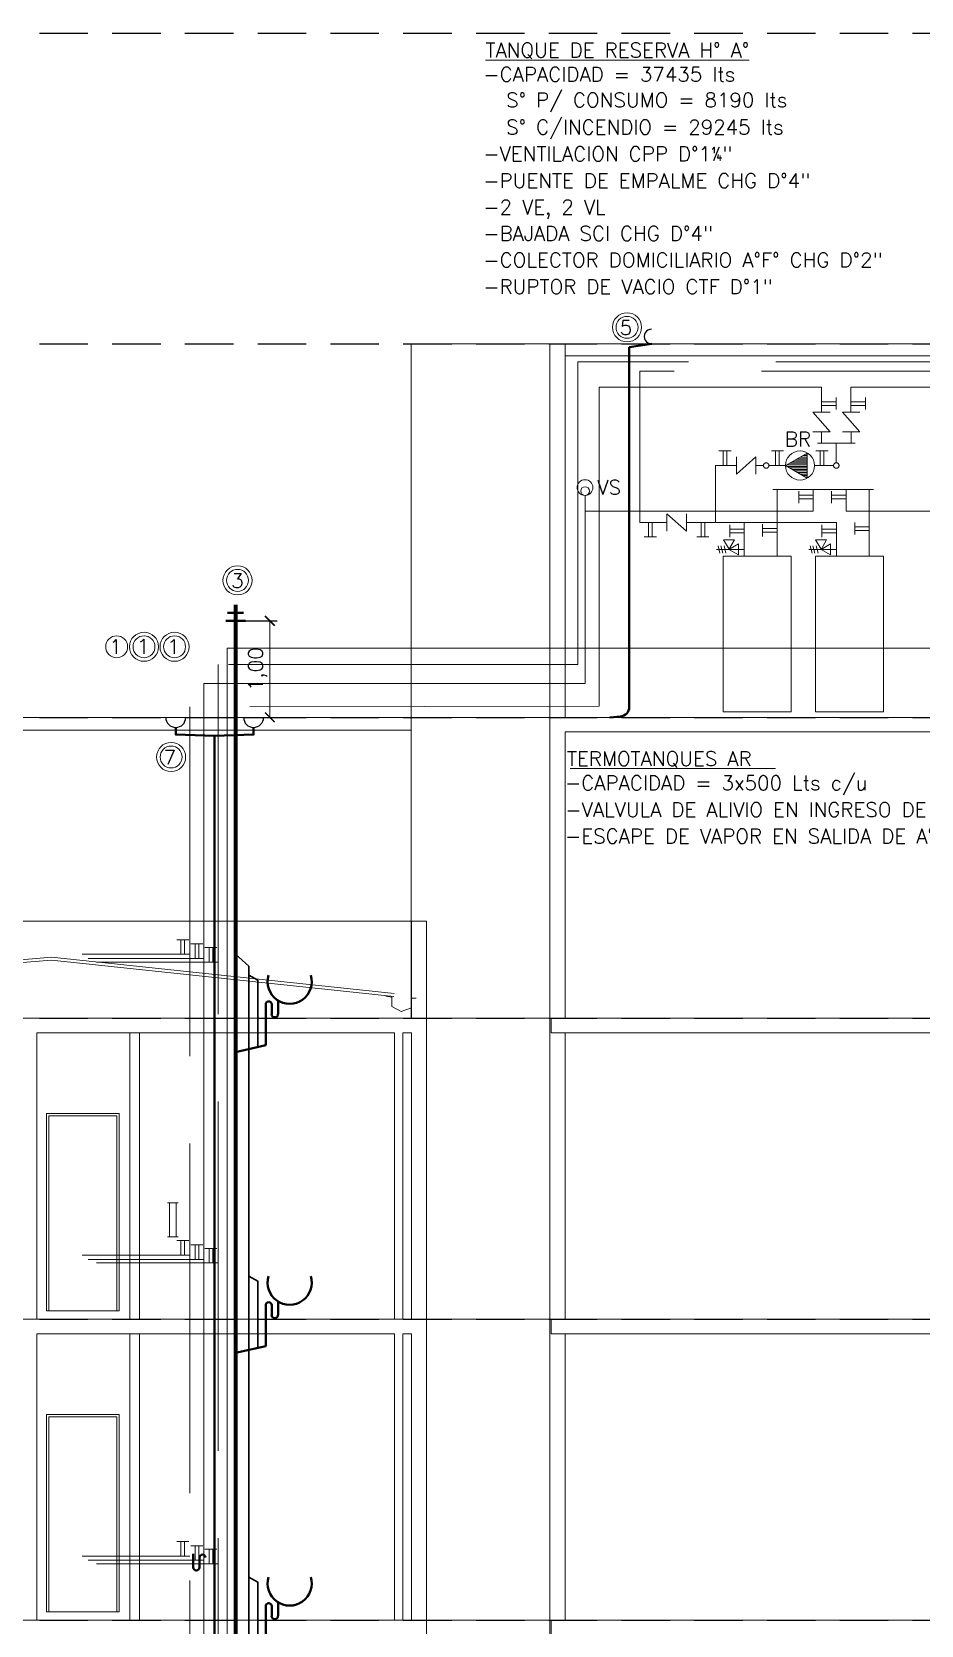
# Model space of a CAD drawing. Header units: millimetres. Extents: x 539 to 842, y -453 to -96.
# Drawn here: x 741.53 to 750.69, y -113.48 to -97.07 of the extents above; entities that cross this region are included whole.
import ezdxf
from ezdxf.enums import TextEntityAlignment as Align

# ---------------------------------------------------------------- set-up
doc = ezdxf.new("R2010")
doc.units = ezdxf.units.MM
doc.header["$LTSCALE"] = 0.1
for name, pattern in [('ACAD_ISO02W100', [15, 12, -3]), ('CONTINUA', [0]), ('HIDDEN', [0.375, 0.25, -0.125])]:
    doc.linetypes.add(name, pattern=pattern)
doc.layers.get('0').update_dxf_attribs({"lineweight": 5})
doc.layers.get('Defpoints').update_dxf_attribs({"lineweight": 5})
for name, color, linetype, lineweight in [('00-Agua Caliente', 1, 'Continuous', 20), ('00-Agua Fria', 5, 'ACAD_ISO02W100', 20), ('00-Texto AC', 7, 'Continuous', 18), ('00-Texto AF', 7, 'Continuous', 18), ('ROTULO', 5, 'Continuous', 40), ('Tanque Agua - Texto', 7, 'Continuous', 18), ('TEXTO1', 254, 'Continuous', 13)]:
    doc.layers.add(name, color=color, linetype=linetype, lineweight=lineweight)
for name, color, linetype in [('00-Pluvial', 40, 'Continuous'), ('00-Ventilacion', 3, 'Continuous'), ('Texto', 7, 'Continuous'), ('Textos', 7, 'Continuous')]:
    doc.layers.add(name, color=color, linetype=linetype)
doc.layers.add('Primario', color=7, linetype='Continuous', true_color=0xff2400)
doc.styles.add('Romans', font='romans.shx')
doc.styles.get("Standard").update_dxf_attribs({"font": 'arial.ttf'})
doc.dimstyles.new('1_200', dxfattribs={"dimtxt": 0.25, "dimasz": 0.2, "dimexe": 0.1, "dimexo": 0.1, "dimgap": 0.05, "dimtad": 1, "dimzin": 1, "dimtxsty": 'Standard', "dimblk": 'OPEN30', "dimcen": 0.1, "dimclre": 256, "dimclrt": 256, "dimadec": 0, "dimazin": 0, "dimtfac": 1, "dimtmove": 2, "dimatfit": 3, "dimldrblk": 'OPEN30', "dimfxl": 1, "dimlwd": -1, "dimarcsym": 0})

# ---------------------------------------------------------------- blocks, each defined once
blk = doc.blocks.new('Corte')
at = {"color": 8, "linetype": 'HIDDEN', "ltscale": 20}
for p, q in [((728.105, -97.082), (780.732, -97.082)), ((728.105, -100.282), (780.732, -100.282)), ((728.105, -104.132), (780.732, -104.132)), ((728.105, -107.232), (780.732, -107.232)), ((728.105, -110.332), (780.732, -110.332)), ((728.105, -113.432), (780.732, -113.432))]:
    blk.add_line(p, q, dxfattribs=at)
at = {"color": 8, "lineweight": 18}
for p, q in [((746.866, -100.282), (745.438, -100.282)), ((745.438, -100.282), (745.438, -107.232)), ((747.024, -100.282), (746.866, -100.282)), ((746.866, -100.282), (746.866, -107.232)), ((747.024, -104.132), (747.024, -100.282)), ((747.024, -100.282), (759.937, -100.282)), ((747.024, -100.407), (747.024, -100.282)), ((759.937, -100.407), (747.024, -100.407)), ((733.272, -104.132), (745.438, -104.132)), ((741.417, -104.132), (746.866, -104.132)), ((746.866, -104.132), (747.024, -104.132)), ((751.809, -104.132), (747.024, -104.132)), ((733.272, -104.262), (745.438, -104.262)), ((747.024, -107.232), (747.024, -104.282)), ((747.024, -104.282), (751.809, -104.282)), ((745.438, -106.232), (733.767, -106.232)), ((745.596, -106.232), (745.441, -106.232)), ((745.441, -106.232), (745.441, -107.232)), ((745.596, -107.232), (745.596, -106.232)), ((741.728, -106.602), (737.21, -106.987)), ((741.728, -106.632), (737.213, -107.017)), ((741.728, -106.602), (745.263, -106.976)), ((741.728, -106.632), (745.259, -107.006)), ((745.441, -107.232), (733.767, -107.232)), ((745.441, -107.232), (745.596, -107.232)), ((745.596, -122.732), (745.596, -107.232)), ((746.866, -107.232), (745.596, -107.232)), ((746.866, -119.632), (746.866, -107.232)), ((746.866, -107.232), (747.024, -107.232)), ((746.881, -107.232), (746.881, -107.382)), ((751.809, -107.232), (747.024, -107.232)), ((741.577, -110.332), (741.577, -107.382)), ((741.577, -107.382), (745.266, -107.382)), ((742.538, -110.332), (742.538, -107.382)), ((742.638, -107.382), (742.638, -110.332)), ((745.266, -107.382), (745.266, -110.332)), ((745.351, -110.332), (745.351, -107.382)), ((745.351, -107.382), (745.44, -107.382)), ((745.44, -107.382), (745.44, -110.332)), ((746.881, -107.382), (751.809, -107.382)), ((747.024, -107.382), (747.024, -110.332)), ((741.677, -110.247), (741.677, -108.212)), ((741.677, -108.212), (742.427, -108.212)), ((742.427, -108.212), (741.677, -108.212)), ((741.677, -108.212), (741.677, -110.247)), ((741.702, -110.247), (741.702, -108.237)), ((741.702, -108.237), (742.367, -108.237)), ((742.402, -108.237), (742.367, -108.237)), ((742.402, -108.237), (742.402, -110.247)), ((742.427, -108.212), (742.427, -110.247)), ((742.427, -110.247), (742.427, -108.212)), ((742.367, -110.247), (741.677, -110.247)), ((741.677, -110.247), (741.702, -110.247)), ((741.702, -110.247), (742.367, -110.247)), ((742.402, -110.247), (742.367, -110.247)), ((742.427, -110.247), (742.402, -110.247)), ((742.402, -110.247), (742.427, -110.247)), ((745.44, -110.332), (733.612, -110.332)), ((745.44, -110.332), (745.596, -110.332)), ((746.881, -110.332), (745.596, -110.332)), ((751.809, -110.332), (746.881, -110.332)), ((746.881, -110.332), (746.881, -110.482)), ((741.577, -113.432), (741.577, -110.482)), ((741.577, -110.482), (745.266, -110.482)), ((742.538, -113.432), (742.538, -110.482)), ((742.638, -110.482), (742.638, -113.432)), ((745.266, -110.482), (745.266, -113.432)), ((745.351, -113.432), (745.351, -110.482)), ((745.351, -110.482), (745.44, -110.482)), ((745.44, -110.482), (745.44, -113.432)), ((746.881, -110.482), (751.809, -110.482)), ((747.024, -110.482), (747.024, -113.432)), ((741.677, -113.347), (741.677, -111.312)), ((741.677, -111.312), (742.427, -111.312)), ((742.427, -111.312), (741.677, -111.312)), ((741.677, -111.312), (741.677, -113.347)), ((741.702, -113.347), (741.702, -111.337)), ((741.702, -111.337), (742.367, -111.337)), ((742.402, -111.337), (742.367, -111.337)), ((742.402, -111.337), (742.402, -113.347)), ((742.427, -111.312), (742.427, -113.347)), ((742.427, -113.347), (742.427, -111.312)), ((742.367, -113.347), (741.677, -113.347)), ((741.677, -113.347), (741.702, -113.347)), ((741.702, -113.347), (742.367, -113.347)), ((742.402, -113.347), (742.367, -113.347)), ((742.427, -113.347), (742.402, -113.347)), ((742.402, -113.347), (742.427, -113.347)), ((745.44, -113.432), (733.612, -113.432)), ((745.44, -113.432), (745.596, -113.432)), ((746.881, -113.432), (745.596, -113.432)), ((751.809, -113.432), (746.881, -113.432)), ((746.881, -113.432), (746.881, -113.582))]:
    blk.add_line(p, q, dxfattribs=at)
blk.add_lwpolyline([(745.488, -107.024), (745.438, -107.025), (745.44, -107.124), (745.332, -107.163), (745.239, -107.111), (745.239, -107.014), (745.176, -107.004)], dxfattribs=at)
blk = doc.blocks.new('LLP')
at = {"layer": '00-Agua Fria', "color": 0, "linetype": 'Continuous', "lineweight": 20}
for p, q in [((-1, 2.4), (1, 2.4)), ((-0.3, 2.4), (-0.3, 0)), ((0.3, 2.4), (0.3, 0))]:
    blk.add_line(p, q, dxfattribs=at)
blk = doc.blocks.new('ALIVIO')
at = {"layer": '00-Agua Fria', "lineweight": 5}
for p, q in [((384.605, -185.92), (384.664, -185.92)), ((384.664, -185.92), (384.664, -185.863)), ((384.664, -185.863), (384.762, -185.92)), ((384.762, -185.92), (384.664, -185.977)), ((384.664, -185.977), (384.664, -185.92)), ((384.664, -185.92), (384.89, -185.92)), ((384.762, -185.92), (384.705, -185.822)), ((384.705, -185.822), (384.819, -185.822)), ((384.819, -185.822), (384.761, -185.919)), ((384.793, -185.958), (384.812, -185.882)), ((384.826, -185.958), (384.846, -185.882)), ((384.855, -185.958), (384.874, -185.882))]:
    blk.add_line(p, q, dxfattribs=at)
blk = doc.blocks.new('Purga')
at = {"layer": '00-Agua Caliente', "linetype": 'CONTINUA', "lineweight": 18}
blk.add_line((378.491, -32.495), (378.491, -32.332), dxfattribs=at)
for centre, radius in [((378.491, -32.251), 0.0813), ((378.491, -32.287), 0.0452)]:
    blk.add_circle(centre, radius, dxfattribs=at)
blk = doc.blocks.new('_ArchTick')
at = {"color": 0, "linetype": 'ByBlock', "const_width": 0.15}
blk.add_lwpolyline([(-0.5, -0.5), (0.5, 0.5)], dxfattribs=at)
blk = doc.blocks.new('*D102')
at = {"layer": 'Defpoints', "color": 0, "lineweight": 13, "transparency": 16777216}
for p in [(743.627, -103.137), (743.627, -104.132), (743.98, -104.132)]:
    blk.add_point(p, dxfattribs=at)
at = {"layer": 'TEXTO1', "lineweight": -2, "transparency": 16777216}
for p, q in [((743.702, -103.137), (744.055, -103.137)), ((743.702, -104.132), (744.055, -104.132))]:
    blk.add_line(p, q, dxfattribs=at)
at = {"layer": 'TEXTO1', "color": 0, "transparency": 16777216}
blk.add_line((743.98, -103.137), (743.98, -104.132), dxfattribs=at)
at = {"layer": 'TEXTO1', "color": 0, "transparency": 16777216, "xscale": 0.1, "yscale": 0.1, "zscale": 0.1}
for p, rotation in [((743.98, -103.137), 90), ((743.98, -104.132), 270)]:
    blk.add_blockref('_ArchTick', p, dxfattribs=dict(at, rotation=rotation))
at = {"layer": 'TEXTO1', "transparency": 16777216, "insert": (743.856, -103.635), "char_height": 0.15, "attachment_point": 5, "rotation": 90, "style": 'Romans'}
blk.add_mtext('1,00', dxfattribs=at)
blk = doc.blocks.new('_Open30')
at = {"color": 0, "linetype": 'ByBlock', "lineweight": -2}
for p, q in [((-1, 0.27), (0, 0)), ((0, 0), (-1, -0.27)), ((0, 0), (-1, 0))]:
    blk.add_line(p, q, dxfattribs=at)

msp = doc.modelspace()

# ---------------------------------------------------------------- hatches: boundary and pattern name
at = {"layer": '00-Agua Caliente'}
h = msp.add_hatch(dxfattribs=at)
h.set_pattern_fill('ANSI31', color=256, scale=0.005, angle=-45)
h.set_pattern_definition([(360, (1175.99142, 281.549958), (3e-18, 0.015875), [])])
h.paths.add_polyline_path([(749.295, -101.537), (749.52, -101.667), (749.52, -101.408)])

# ---------------------------------------------------------------- linework, layer by layer
at = {"layer": '00-Agua Caliente', "linetype": 'CONTINUA'}
msp.add_line((749.92, -102.008), (759.399, -102.008), dxfattribs=at)
at = {"layer": '00-Agua Caliente', "linetype": 'ACAD_ISO02W100', "ltscale": 3}
for points in [[(749.667, -100.988), (749.667, -100.729), (747.375, -100.729)], [(747.375, -100.729), (747.375, -104.017)], [(749.969, -100.988), (749.969, -100.729), (759.252, -100.729)], [(749.667, -101.188), (749.667, -101.308)], [(749.971, -101.188), (749.971, -101.308)], [(749.626, -101.308), (750.012, -101.308)], [(749.819, -101.308), (749.819, -101.509)], [(748.572, -102.123), (748.572, -101.537), (748.79, -101.537)], [(748.99, -101.537), (749.068, -101.537)], [(749.124, -101.537), (749.295, -101.537)], [(749.595, -101.537), (749.791, -101.537)], [(747.375, -104.017), (743.155, -104.023)], [(743.155, -104.023), (743.155, -122.072)], [(742.044, -106.572), (743.155, -106.572)], [(742.044, -109.672), (743.155, -109.672)], [(742.044, -112.772), (743.155, -112.772)]]:
    msp.add_lwpolyline(points, dxfattribs=at)
at = {"layer": '00-Agua Caliente'}
for points in [[(749.577, -101.188), (749.757, -101.188), (749.577, -100.988), (749.757, -100.988)], [(749.881, -101.188), (750.061, -101.188), (749.881, -100.988), (750.061, -100.988)], [(748.99, -101.627), (748.99, -101.447), (748.79, -101.627), (748.79, -101.447)]]:
    msp.add_lwpolyline(points, dxfattribs=at)
msp.add_lwpolyline([(749.295, -101.537), (749.52, -101.667), (749.52, -101.408)], close=True, dxfattribs=at)
at = {"layer": '00-Agua Caliente', "linetype": 'CONTINUA'}
for points in [[(749.581, -101.783), (749.581, -102.008), (747.229, -102.008), (747.229, -103.782), (743.301, -103.782), (743.301, -122.116)], [(749.166, -101.783), (750.202, -101.783)], [(749.209, -101.783), (749.209, -102.471)], [(749.92, -101.783), (749.92, -102.008)], [(750.159, -102.471), (750.159, -101.783)], [(742.108, -106.616), (743.301, -106.616)], [(742.108, -109.716), (743.301, -109.716)], [(742.108, -112.816), (743.301, -112.816)]]:
    msp.add_lwpolyline(points, dxfattribs=at)
at = {"layer": '00-Agua Caliente', "color": 1}
for points in [[(749.354, -104.075), (748.654, -104.075), (748.654, -102.471), (749.354, -102.471), (749.354, -104.075)], [(750.304, -104.075), (749.604, -104.075), (749.604, -102.471), (750.304, -102.471), (750.304, -104.075)]]:
    msp.add_lwpolyline(points, dxfattribs=at)
at = {"layer": '00-Agua Caliente'}
msp.add_circle((749.445, -101.537), 0.15, dxfattribs=at)
at = {"layer": '00-Agua Caliente', "linetype": 'ACAD_ISO02W100', "ltscale": 3}
for centre in [(749.096, -101.537), (749.819, -101.537)]:
    msp.add_circle(centre, 0.0281, dxfattribs=at)
at = {"layer": '00-Agua Caliente', "color": 1}
for centre, radius in [((742.401, -103.404), 0.113), ((742.683, -103.404), 0.15), ((742.683, -103.404), 0.113)]:
    msp.add_circle(centre, radius, dxfattribs=at)
at = {"layer": '00-Agua Fria', "linetype": 'Continuous'}
msp.add_lwpolyline([(765.537, -123.953), (765.537, -123.105), (743.541, -123.105), (743.541, -103.419), (757.923, -103.419), (757.923, -97.069), (757.775, -97.069), (757.775, -97.28)], dxfattribs=at)
at = {"layer": '00-Agua Fria', "ltscale": 3}
for points in [[(751.475, -98.222), (751.475, -99.65), (752.796, -99.65), (752.796, -100.469), (747.153, -100.469), (747.153, -103.588), (743.447, -103.588), (743.447, -122.152)], [(751.286, -98.222), (751.286, -99.784), (752.649, -99.784), (752.649, -100.566), (747.795, -100.566), (747.795, -102.123), (748.073, -102.123)], [(748.273, -102.123), (749.82, -102.123)], [(748.87, -102.471), (748.87, -102.123)], [(749.82, -102.471), (749.82, -102.123)], [(743.447, -106.652), (742.192, -106.652)], [(743.447, -109.752), (742.192, -109.752)], [(743.447, -112.852), (742.192, -112.852)]]:
    msp.add_lwpolyline(points, dxfattribs=at)
at = {"layer": '00-Agua Fria', "color": 5}
msp.add_lwpolyline([(748.073, -102.213), (748.073, -102.033), (748.273, -102.213), (748.273, -102.033)], dxfattribs=at)
at = {"layer": '00-Agua Fria', "linetype": 'CONTINUA', "lineweight": 20}
for radius in [0.15, 0.113]:
    msp.add_circle((742.998, -103.404), radius, dxfattribs=at)
at = {"layer": '00-Pluvial', "lineweight": 40}
for points in [[(747.916, -100.282), (747.684, -100.317)], [(743.01, -104.235), (743.01, -104.309), (743.411, -104.323)], [(743.812, -104.235), (743.812, -104.309), (743.411, -104.323)], [(743.411, -104.323), (743.411, -122.943)]]:
    msp.add_lwpolyline(points, dxfattribs=at)
msp.add_lwpolyline([(747.684, -100.317), (747.685, -104.023, -0.388879), (747.593, -104.123), (747.484, -104.132)], format="xyb", dxfattribs=at)
at = {"layer": '00-Pluvial', "lineweight": 20}
for centre, radius in [((747.662, -100.113), 0.15), ((747.662, -100.113), 0.113), ((742.962, -104.54), 0.15), ((742.962, -104.54), 0.113)]:
    msp.add_circle(centre, radius, dxfattribs=at)
at = {"layer": '00-Pluvial'}
for centre, radius, start, end in [((747.913, -100.207), 0.075, 88.1997, 271.8106), ((743.01, -104.132), 0.103, 180, 0), ((743.812, -104.132), 0.103, 180, 0)]:
    msp.add_arc(centre, radius, start, end, dxfattribs=at)
at = {"layer": '00-Texto AF'}
msp.add_line((747.076, -104.658), (749.192, -104.658), dxfattribs=at)
at = {"layer": '00-Ventilacion', "color": 3, "lineweight": 40}
for p, q in [((743.544, -103.056), (743.71, -103.056)), ((743.525, -103.137), (743.729, -103.137))]:
    msp.add_line(p, q, dxfattribs=at)
at = {"layer": '00-Ventilacion', "color": 3, "lineweight": 70}
msp.add_lwpolyline([(743.627, -102.972), (743.627, -106.709)], dxfattribs=at)
at = {"layer": '00-Ventilacion', "color": 3, "lineweight": 30}
for points in [[(743.765, -106.694), (743.627, -106.571)], [(743.765, -106.694), (743.765, -122.978)], [(743.856, -107.527), (743.856, -106.84), (743.765, -106.788)], [(743.856, -110.627), (743.856, -109.94), (743.765, -109.888)], [(743.856, -113.727), (743.856, -113.04), (743.765, -112.988)]]:
    msp.add_lwpolyline(points, dxfattribs=at)
at = {"layer": '00-Ventilacion', "color": 3, "lineweight": 20}
msp.add_circle((743.647, -102.72), 0.15, dxfattribs=at)
at = {"layer": 'Primario', "color": 1, "lineweight": 40}
for p, q in [((743.937, -107.509), (743.937, -107.088)), ((743.999, -107.189), (743.999, -107.088)), ((744.064, -107.049), (744.064, -107.189)), ((743.627, -107.579), (743.937, -107.509)), ((743.937, -110.609), (743.937, -110.188)), ((743.999, -110.289), (743.999, -110.188)), ((744.064, -110.149), (744.064, -110.289)), ((743.627, -110.679), (743.937, -110.609)), ((743.189, -112.749), (743.189, -112.889)), ((743.255, -112.889), (743.255, -112.788)), ((744.064, -113.249), (744.064, -113.389)), ((743.937, -113.709), (743.937, -113.288)), ((743.999, -113.389), (743.999, -113.288))]:
    msp.add_line(p, q, dxfattribs=at)
at = {"layer": 'Primario', "lineweight": 20}
for p, q in [((743.034, -109.132), (742.924, -109.132)), ((742.944, -109.482), (742.944, -109.132)), ((743.014, -109.482), (743.014, -109.132)), ((743.034, -109.482), (742.924, -109.482))]:
    msp.add_line(p, q, dxfattribs=at)
at = {"layer": 'Primario', "lineweight": 70}
msp.add_lwpolyline([(743.627, -106.709), (743.627, -121.782)], dxfattribs=at)
at = {"layer": 'Primario', "lineweight": 20}
msp.add_circle((743.647, -102.72), 0.113, dxfattribs=at)
at = {"layer": 'Primario', "color": 1, "lineweight": 40}
for centre, radius, start, end in [((744.184, -106.855), 0.228, 162.9972, 17.0028), ((743.968, -107.088), 0.031, 0, 180), ((744.031, -107.189), 0.0327, 180, 0), ((744.184, -109.955), 0.228, 162.9972, 17.0028), ((743.968, -110.188), 0.031, 0, 180), ((744.031, -110.289), 0.0327, 180, 0), ((743.286, -112.788), 0.031, 0, 180), ((743.222, -112.889), 0.0327, 180, 0), ((744.184, -113.055), 0.228, 162.9972, 17.0028), ((743.968, -113.288), 0.031, 0, 180), ((744.031, -113.389), 0.0327, 180, 0)]:
    msp.add_arc(centre, radius, start, end, dxfattribs=at)
at = {"layer": 'ROTULO', "color": 3, "lineweight": 40}
for p, q in [((743.544, -103.056), (743.71, -103.056)), ((743.525, -103.137), (743.729, -103.137))]:
    msp.add_line(p, q, dxfattribs=at)

# ---------------------------------------------------------------- block references
at = {"layer": '00-Agua Caliente', "yscale": 0.0625, "zscale": 0.0625}
for p, xscale, rotation in [((749.667, -100.898), 0.0625, 270), ((749.969, -100.898), 0.0625, 270), ((749.581, -101.862), -0.0625, 90), ((749.92, -101.862), -0.0625, 90), ((749.209, -102.204), 0.0625, 90.00000000000001), ((750.159, -102.186), 0.0625, 90.00000000000001)]:
    msp.add_blockref('LLP', p, dxfattribs=dict(at, xscale=xscale, rotation=rotation))
for p, xscale in [((748.672, -101.537), 0.0625), ((749.212, -101.537), -0.0625), ((749.672, -101.537), 0.0625), ((743.082, -106.572), -0.0625), ((743.228, -106.616), -0.0625), ((743.082, -109.672), -0.0625), ((743.228, -109.716), -0.0625), ((743.082, -112.772), -0.0625), ((743.228, -112.816), -0.0625)]:
    msp.add_blockref('LLP', p, dxfattribs=dict(at, xscale=xscale))
at = {"layer": '00-Agua Fria', "yscale": 0.0625, "zscale": 0.0625}
for p, xscale, rotation in [((747.902, -102.123), 0.0625, 180), ((748.444, -102.123), -0.0625, 180), ((748.87, -102.211), 0.0625, 90.00000000000001), ((749.82, -102.211), 0.0625, 90.00000000000001)]:
    msp.add_blockref('LLP', p, dxfattribs=dict(at, xscale=xscale, rotation=rotation))
at = {"layer": '00-Agua Fria', "xscale": 0.0625, "yscale": 0.0625, "zscale": 0.0625}
for p in [(743.372, -106.652), (743.372, -109.752), (743.372, -112.852)]:
    msp.add_blockref('LLP', p, dxfattribs=at)
at = {"layer": '00-Pluvial', "linetype": 'CONTINUA', "lineweight": 13}
msp.add_blockref('Corte', (0, 0), dxfattribs=at)
at = {"layer": '00-Ventilacion', "color": 6, "lineweight": 5, "xscale": -1}
for name, p in [('Purga', (1125.72, -69.513)), ('ALIVIO', (1133.474, 83.519)), ('ALIVIO', (1134.424, 83.519))]:
    msp.add_blockref(name, p, dxfattribs=at)

# ---------------------------------------------------------------- texts
at = {"layer": '00-Texto AC', "style": 'Romans'}
for p in [(742.326, -103.478), (742.922, -103.478)]:
    msp.add_text('1', height=0.15, rotation=360, dxfattribs=at).set_placement(p)
at = {"layer": '00-Texto AF', "style": 'Romans'}
msp.add_text('1', height=0.15, rotation=360, dxfattribs=at).set_placement((742.609, -103.476))
for s, p in [('TERMOTANQUES AR', (747.043, -104.632)), ('-CAPACIDAD = 3x500 Lts c/u', (747.022, -104.882)), ('-VALVULA DE ALIVIO EN INGRESO DE A°F°', (747.026, -105.157)), ('-ESCAPE DE VAPOR EN SALIDA DE A°C°', (747.023, -105.43))]:
    msp.add_text(s, height=0.15, dxfattribs=at).set_placement(p)
at = {"layer": 'Tanque Agua - Texto', "style": 'Romans'}
for s, p in [('%%UTANQUE DE RESERVA H° A°', (746.203, -97.332)), ('-CAPACIDAD = 37435 lts', (746.181, -97.582)), ('  S° P/ CONSUMO = 8190 lts', (746.21, -97.846)), ('  S° C/INCENDIO = 29245 lts', (746.21, -98.125)), ('-VENTILACION CPP D°1¼"', (746.181, -98.401)), ('-PUENTE DE EMPALME CHG D°4"', (746.181, -98.677)), ('-2 VE, 2 VL', (746.181, -98.949)), ('-BAJADA SCI CHG D°4"', (746.181, -99.221)), ('-COLECTOR DOMICILIARIO A°F° CHG D°2"', (746.181, -99.494)), ('-RUPTOR DE VACIO CTF D°1"', (746.181, -99.769))]:
    msp.add_text(s, height=0.15, dxfattribs=at).set_placement(p)
msp.add_text('BR', height=0.15, dxfattribs=at).set_placement((749.423, -101.265), align=Align.MIDDLE_CENTER)
at = {"layer": 'Texto', "style": 'Romans'}
msp.add_text('VS', height=0.15, dxfattribs=at).set_placement((747.478, -101.762), align=Align.MIDDLE_CENTER)
at = {"layer": 'Textos', "style": 'Romans'}
for s, rotation, p in [('5', 360, (747.586, -100.191)), ('3', 0, (743.581, -102.798)), ('7', 360, (742.885, -104.618))]:
    msp.add_text(s, height=0.15, rotation=rotation, dxfattribs=at).set_placement(p)

# ---------------------------------------------------------------- dimensions: what is measured, and where the dimension line sits
at = {"layer": 'TEXTO1', "color": 7}
dim = msp.add_linear_dim(base=(743.979905516, -104.132238097), p1=(743.626771243, -103.137238097), p2=(743.626771243, -104.132238097), angle=90, dimstyle='1_200', override={"dimtxt": 0.15, "dimasz": 0.1, "dimexe": 0.075, "dimexo": 0.075, "dimgap": 0.035, "dimtxsty": 'Romans', "dimblk1": 'ArchTick', "dimblk2": 'ArchTick', "dimsah": 1}, dxfattribs=at)
dim.commit()
dim.dimension.update_dxf_attribs({"geometry": '*D102', "text_midpoint": (743.855619802, -103.634738097)})

doc.saveas('drawing.dxf')
